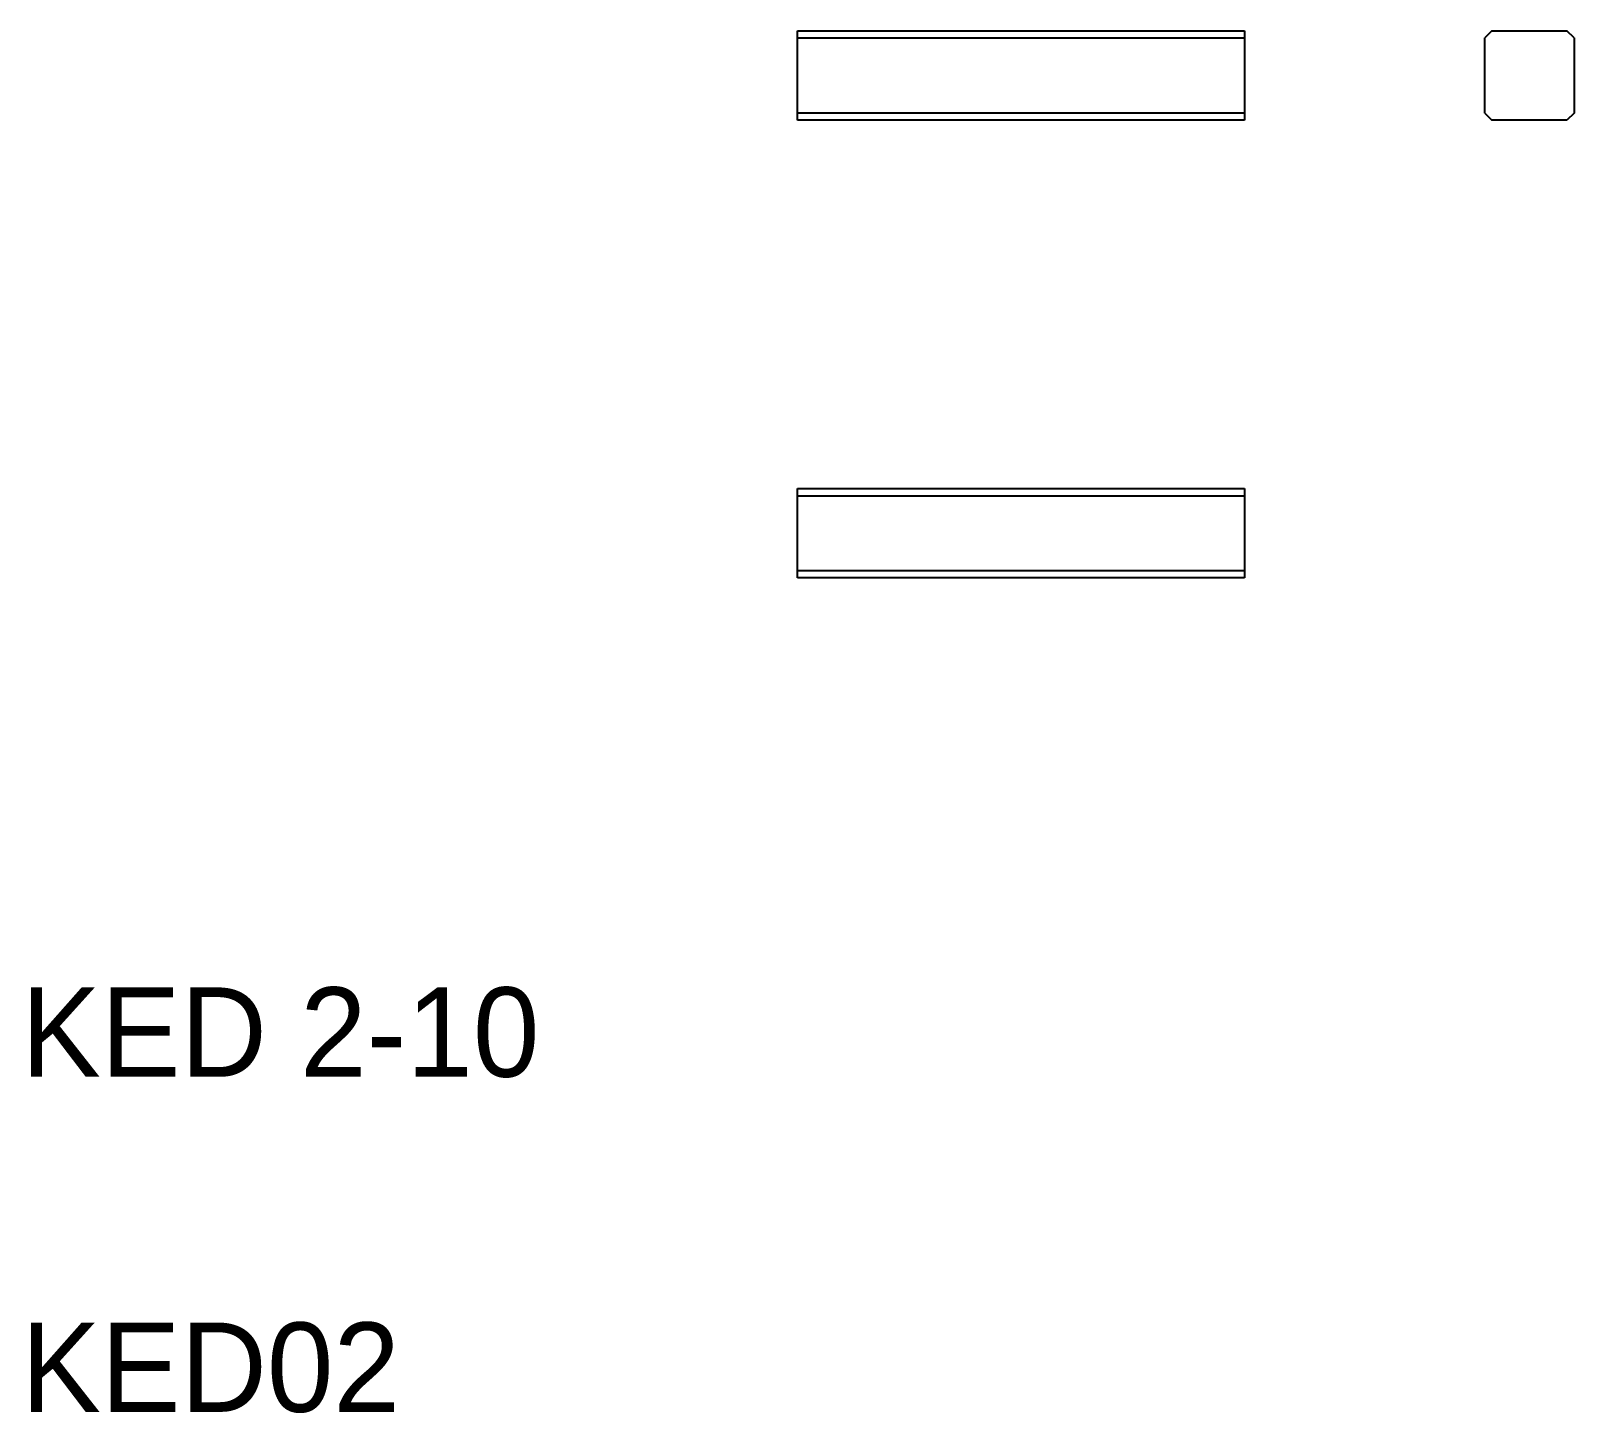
# Model space of a CAD drawing. Extents: x 5.2 to 39.7, y 5 to 35.9.
import ezdxf

# ---------------------------------------------------------------- set-up
doc = ezdxf.new("R2010")
doc.units = 0
doc.layers.get('0').update_dxf_attribs({"linetype": 'CONTINUOUS'})

msp = doc.modelspace()

# ---------------------------------------------------------------- linework, layer by layer
at = {"color": 7, "linetype": 'CONTINUOUS'}
for p, q in [((22.365, 35.905), (32.365, 35.905)), ((22.365, 33.905), (22.365, 35.905)), ((32.365, 35.905), (32.365, 33.905)), ((37.896, 35.905), (37.736, 35.745)), ((37.896, 35.905), (39.576, 35.905)), ((39.736, 35.745), (39.576, 35.905)), ((37.736, 34.065), (37.736, 35.745)), ((39.736, 35.745), (39.736, 34.065)), ((32.365, 33.905), (22.365, 33.905)), ((37.736, 34.065), (37.896, 33.905)), ((39.576, 33.905), (37.896, 33.905)), ((39.736, 34.065), (39.576, 33.905)), ((22.365, 25.661), (32.365, 25.661)), ((22.365, 23.661), (22.365, 25.661)), ((32.365, 25.661), (32.365, 23.661)), ((32.365, 23.661), (22.365, 23.661))]:
    msp.add_line(p, q, dxfattribs=at)
at = {"color": 3, "linetype": 'CONTINUOUS'}
for p, q in [((22.365, 35.745), (32.365, 35.745)), ((32.365, 34.065), (22.365, 34.065)), ((22.365, 25.501), (32.365, 25.501)), ((32.365, 23.821), (22.365, 23.821))]:
    msp.add_line(p, q, dxfattribs=at)

# ---------------------------------------------------------------- texts
at = {"color": 7, "linetype": 'CONTINUOUS'}
for s, p in [('KED 2-10', (5, 12.5)), ('KED02', (5, 5))]:
    msp.add_text(s, height=2, dxfattribs=at).set_placement(p)

doc.saveas('drawing.dxf')
